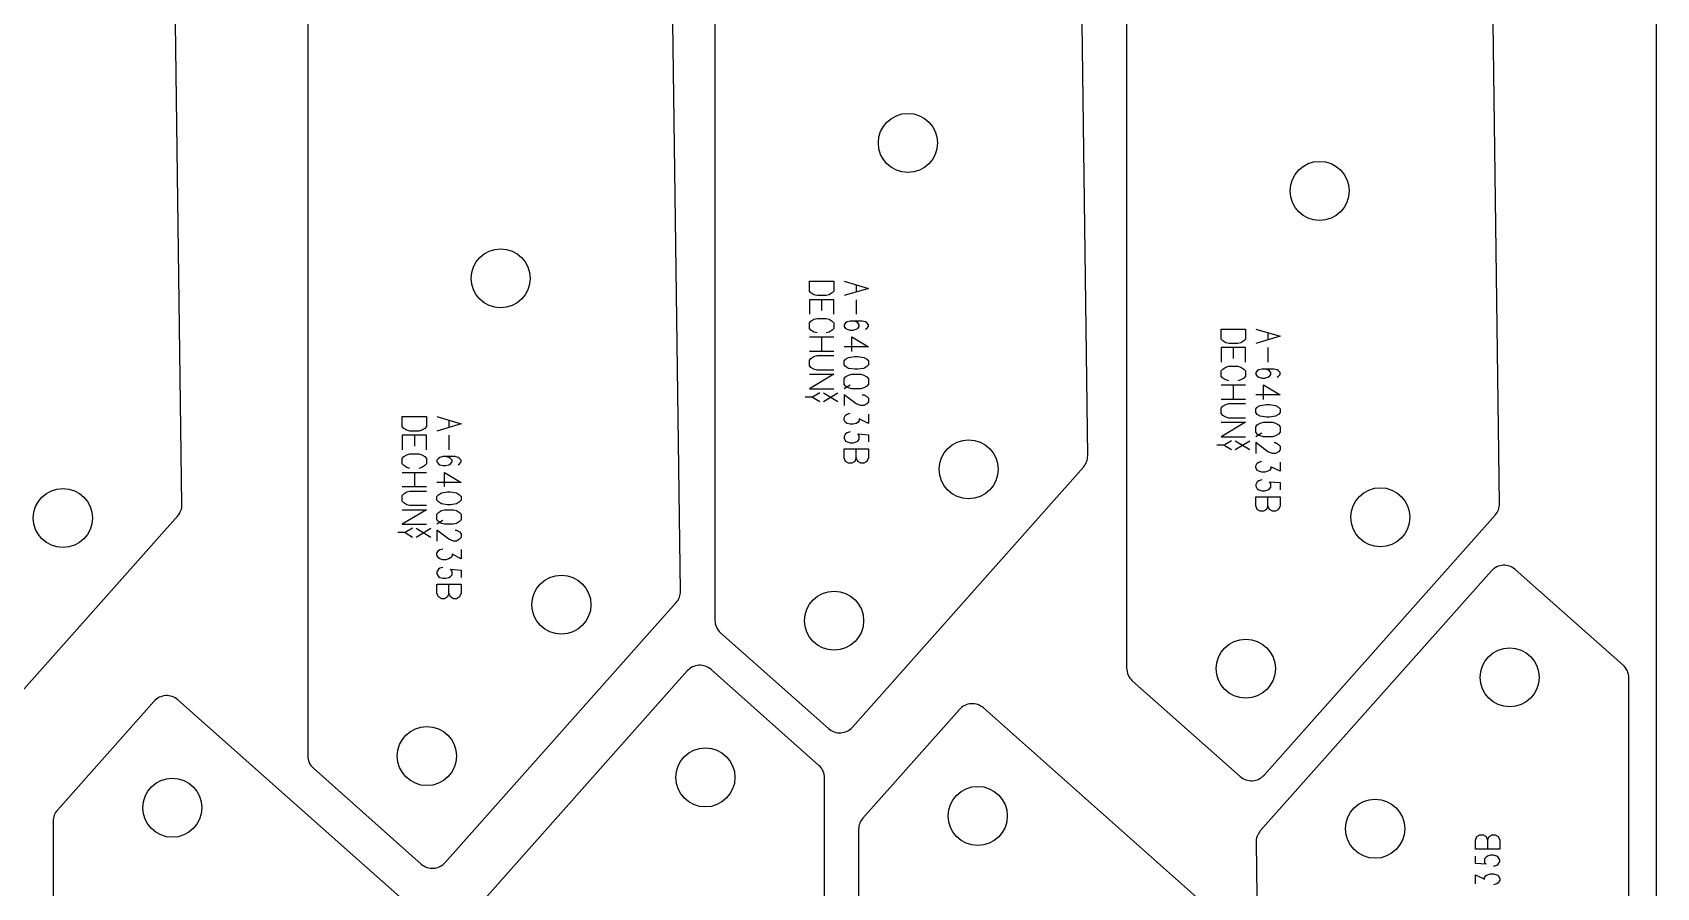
# Model space of a CAD drawing. Header units: millimetres. Extents: x 0 to 2500, y 0 to 1253.
# Drawn here: x 2019 to 2500, y 285.1 to 538.5 of the extents above; entities that cross this region are included whole.
import ezdxf

# ---------------------------------------------------------------- set-up
doc = ezdxf.new("R2010")
doc.units = ezdxf.units.MM
doc.layers.add('PARTS', color=4, linetype='CONTINUOUS')
doc.layers.add('PLATE', color=2, linetype='CONTINUOUS')

msp = doc.modelspace()

# ---------------------------------------------------------------- linework, layer by layer
at = {"layer": 'PARTS'}
for p, q in [((2221.13, 625.35), (2221.13, 364.35)), ((2343.07, 611.14), (2343.07, 350.14)), ((2331.54, 413.07), (2329.13, 596.02)), ((2100.52, 585.22), (2100.52, 324.22)), ((2063.28, 398.63), (2060.87, 581.57)), ((2453.48, 398.87), (2451.07, 581.81)), ((2210.93, 372.94), (2208.52, 555.88)), ((2249.12, 461.84), (2249.12, 464.81)), ((2249.12, 464.81), (2256.32, 464.81)), ((2249.57, 461.3), (2249.12, 461.84)), ((2256.32, 461.84), (2255.87, 461.3)), ((2256.32, 464.81), (2256.32, 461.84)), ((2259.38, 464.81), (2266.58, 462.65)), ((2266.58, 462.65), (2259.38, 460.49)), ((2262.98, 463.73), (2262.98, 461.57)), ((2256.32, 459.29), (2249.12, 459.29)), ((2249.12, 459.29), (2249.12, 454.97)), ((2250.47, 460.76), (2249.57, 461.3)), ((2251.37, 460.49), (2250.47, 460.76)), ((2254.07, 460.49), (2251.37, 460.49)), ((2252.72, 459.29), (2252.72, 456.05)), ((2254.97, 460.76), (2254.07, 460.49)), ((2255.87, 461.3), (2254.97, 460.76)), ((2256.32, 454.97), (2256.32, 459.29)), ((2262.98, 459.29), (2262.98, 454.97)), ((2249.12, 452.42), (2249.57, 452.96)), ((2249.12, 450.8), (2249.12, 452.42)), ((2249.57, 452.96), (2250.47, 453.5)), ((2250.47, 453.5), (2251.37, 453.77)), ((2251.37, 453.77), (2254.07, 453.77)), ((2254.07, 453.77), (2254.97, 453.5)), ((2254.97, 453.5), (2255.87, 452.96)), ((2255.87, 452.96), (2256.32, 452.42)), ((2256.32, 452.42), (2256.32, 450.8)), ((2259.83, 452.42), (2259.38, 451.88)), ((2260.28, 452.69), (2259.83, 452.42)), ((2261.18, 452.96), (2260.28, 452.69)), ((2264.78, 452.96), (2261.18, 452.96)), ((2262.98, 452.69), (2262.08, 452.96)), ((2263.43, 452.42), (2262.98, 452.69)), ((2263.88, 451.88), (2263.43, 452.42)), ((2265.68, 452.69), (2264.78, 452.96)), ((2266.13, 452.42), (2265.68, 452.69)), ((2266.58, 451.88), (2266.13, 452.42)), ((2249.57, 450.26), (2249.12, 450.8)), ((2249.12, 448.25), (2256.32, 448.25)), ((2250.47, 449.72), (2249.57, 450.26)), ((2251.37, 449.45), (2250.47, 449.72)), ((2252.72, 448.25), (2252.72, 443.93)), ((2254.97, 449.72), (2254.07, 449.45)), ((2255.87, 450.26), (2254.97, 449.72)), ((2256.32, 450.8), (2255.87, 450.26)), ((2259.38, 451.88), (2259.38, 451.34)), ((2259.38, 451.34), (2259.83, 450.8)), ((2259.83, 450.8), (2260.28, 450.53)), ((2260.28, 450.53), (2261.18, 450.26)), ((2261.18, 450.26), (2262.08, 450.26)), ((2261.63, 443.93), (2261.63, 448.25)), ((2261.63, 448.25), (2266.58, 445.28)), ((2262.08, 450.26), (2262.98, 450.53)), ((2262.98, 450.53), (2263.43, 450.8)), ((2263.43, 450.8), (2263.88, 451.34)), ((2263.88, 451.34), (2263.88, 451.88)), ((2265.68, 450.53), (2266.13, 450.8)), ((2266.13, 450.8), (2266.58, 451.34)), ((2266.58, 451.34), (2266.58, 451.88)), ((2371.06, 447.64), (2371.06, 450.61)), ((2371.06, 450.61), (2378.26, 450.61)), ((2371.51, 447.1), (2371.06, 447.64)), ((2378.26, 447.64), (2377.81, 447.1)), ((2378.26, 450.61), (2378.26, 447.64)), ((2381.31, 450.61), (2388.51, 448.45)), ((2388.51, 448.45), (2381.31, 446.29)), ((2384.91, 449.53), (2384.91, 447.37)), ((2256.32, 443.93), (2249.12, 443.93)), ((2250.47, 442.46), (2251.37, 442.73)), ((2251.37, 442.73), (2256.32, 442.73)), ((2266.58, 445.28), (2259.38, 445.28)), ((2378.26, 445.09), (2371.06, 445.09)), ((2371.06, 445.09), (2371.06, 440.77)), ((2372.41, 446.56), (2371.51, 447.1)), ((2373.31, 446.29), (2372.41, 446.56)), ((2376.01, 446.29), (2373.31, 446.29)), ((2374.66, 445.09), (2374.66, 441.85)), ((2376.91, 446.56), (2376.01, 446.29)), ((2377.81, 447.1), (2376.91, 446.56)), ((2378.26, 440.77), (2378.26, 445.09)), ((2384.91, 445.09), (2384.91, 440.77)), ((2249.12, 441.38), (2249.57, 441.92)), ((2249.12, 439.76), (2249.12, 441.38)), ((2249.57, 439.22), (2249.12, 439.76)), ((2249.57, 441.92), (2250.47, 442.46)), ((2250.47, 438.68), (2249.57, 439.22)), ((2251.37, 438.41), (2250.47, 438.68)), ((2256.32, 438.41), (2251.37, 438.41)), ((2259.38, 441.11), (2259.83, 441.65)), ((2259.38, 440.03), (2259.38, 441.11)), ((2259.83, 439.49), (2259.38, 440.03)), ((2259.83, 441.65), (2260.73, 442.19)), ((2260.73, 438.95), (2259.83, 439.49)), ((2260.73, 442.19), (2262.53, 442.46)), ((2262.53, 438.68), (2260.73, 438.95)), ((2262.53, 442.46), (2263.43, 442.46)), ((2263.43, 438.68), (2262.53, 438.68)), ((2263.43, 442.46), (2265.23, 442.19)), ((2265.23, 438.95), (2263.43, 438.68)), ((2265.23, 442.19), (2266.13, 441.65)), ((2266.13, 439.49), (2265.23, 438.95)), ((2266.13, 441.65), (2266.58, 441.11)), ((2266.58, 440.03), (2266.13, 439.49)), ((2266.58, 441.11), (2266.58, 440.03)), ((2371.06, 438.22), (2371.51, 438.76)), ((2371.06, 436.6), (2371.06, 438.22)), ((2371.51, 438.76), (2372.41, 439.3)), ((2372.41, 439.3), (2373.31, 439.57)), ((2373.31, 439.57), (2376.01, 439.57)), ((2376.01, 439.57), (2376.91, 439.3)), ((2376.91, 439.3), (2377.81, 438.76)), ((2377.81, 438.76), (2378.26, 438.22)), ((2378.26, 438.22), (2378.26, 436.6)), ((2381.76, 438.22), (2381.31, 437.68)), ((2382.21, 438.49), (2381.76, 438.22)), ((2383.12, 438.76), (2382.21, 438.49)), ((2386.72, 438.76), (2383.12, 438.76)), ((2384.91, 438.49), (2384.01, 438.76)), ((2385.36, 438.22), (2384.91, 438.49)), ((2385.81, 437.68), (2385.36, 438.22)), ((2387.61, 438.49), (2386.72, 438.76)), ((2388.06, 438.22), (2387.61, 438.49)), ((2388.51, 437.68), (2388.06, 438.22)), ((2249.12, 437.21), (2256.32, 437.21)), ((2256.32, 437.21), (2249.12, 432.89)), ((2249.12, 432.89), (2256.32, 432.89)), ((2259.38, 435.86), (2259.83, 436.4)), ((2259.38, 434.24), (2259.38, 435.86)), ((2259.83, 433.7), (2259.38, 434.24)), ((2261.18, 433.97), (2259.38, 432.89)), ((2259.83, 436.4), (2260.73, 436.94)), ((2260.73, 433.16), (2259.83, 433.7)), ((2260.73, 436.94), (2261.63, 437.21)), ((2261.63, 432.89), (2260.73, 433.16)), ((2261.63, 437.21), (2264.33, 437.21)), ((2264.33, 432.89), (2261.63, 432.89)), ((2264.33, 437.21), (2265.23, 436.94)), ((2265.23, 433.16), (2264.33, 432.89)), ((2265.23, 436.94), (2266.13, 436.4)), ((2266.13, 433.7), (2265.23, 433.16)), ((2266.13, 436.4), (2266.58, 435.86)), ((2266.58, 434.24), (2266.13, 433.7)), ((2266.58, 435.86), (2266.58, 434.24)), ((2371.51, 436.06), (2371.06, 436.6)), ((2371.06, 434.05), (2378.26, 434.05)), ((2372.41, 435.52), (2371.51, 436.06)), ((2373.31, 435.25), (2372.41, 435.52)), ((2374.66, 434.05), (2374.66, 429.73)), ((2376.91, 435.52), (2376.01, 435.25)), ((2377.81, 436.06), (2376.91, 435.52)), ((2378.26, 436.6), (2377.81, 436.06)), ((2381.31, 437.68), (2381.31, 437.14)), ((2381.31, 437.14), (2381.76, 436.6)), ((2381.76, 436.6), (2382.21, 436.33)), ((2382.21, 436.33), (2383.12, 436.06)), ((2383.12, 436.06), (2384.01, 436.06)), ((2383.56, 429.73), (2383.56, 434.05)), ((2383.56, 434.05), (2388.51, 431.08)), ((2384.01, 436.06), (2384.91, 436.33)), ((2384.91, 436.33), (2385.36, 436.6)), ((2385.36, 436.6), (2385.81, 437.14)), ((2385.81, 437.14), (2385.81, 437.68)), ((2387.61, 436.33), (2388.06, 436.6)), ((2388.06, 436.6), (2388.51, 437.14)), ((2388.51, 437.14), (2388.51, 437.68)), ((2250.02, 430.4), (2247.86, 430.4)), ((2252.18, 431.69), (2250.02, 430.4)), ((2250.02, 430.4), (2252.18, 429.1)), ((2253.26, 431.69), (2257.58, 429.1)), ((2253.26, 429.1), (2257.58, 431.69)), ((2262.98, 428.45), (2259.38, 431.15)), ((2259.38, 431.15), (2259.38, 427.91)), ((2264.33, 427.91), (2262.98, 428.45)), ((2264.78, 431.15), (2265.23, 431.15)), ((2265.23, 431.15), (2266.13, 430.61)), ((2266.13, 428.45), (2265.23, 427.91)), ((2266.13, 430.61), (2266.58, 430.07)), ((2266.58, 428.99), (2266.13, 428.45)), ((2266.58, 430.07), (2266.58, 428.99)), ((2378.26, 429.73), (2371.06, 429.73)), ((2371.51, 427.72), (2372.41, 428.26)), ((2372.41, 428.26), (2373.31, 428.53)), ((2373.31, 428.53), (2378.26, 428.53)), ((2388.51, 431.08), (2381.31, 431.08)), ((2382.66, 427.99), (2384.46, 428.26)), ((2384.46, 428.26), (2385.36, 428.26)), ((2385.36, 428.26), (2387.16, 427.99)), ((2128.51, 421.71), (2128.51, 424.68)), ((2128.51, 424.68), (2135.71, 424.68)), ((2135.71, 424.68), (2135.71, 421.71)), ((2138.77, 424.68), (2145.97, 422.52)), ((2142.37, 423.6), (2142.37, 421.44)), ((2259.38, 424.28), (2259.83, 425.09)), ((2259.38, 423.74), (2259.38, 424.28)), ((2259.83, 422.93), (2259.38, 423.74)), ((2259.83, 425.09), (2260.28, 425.36)), ((2260.28, 425.36), (2261.18, 425.63)), ((2263.88, 423.47), (2263.43, 422.93)), ((2266.58, 422.66), (2263.88, 424.01)), ((2263.88, 424.01), (2263.88, 423.47)), ((2265.23, 427.91), (2264.33, 427.91)), ((2266.58, 425.36), (2266.58, 422.66)), ((2371.06, 427.18), (2371.51, 427.72)), ((2371.06, 425.56), (2371.06, 427.18)), ((2371.51, 425.02), (2371.06, 425.56)), ((2372.41, 424.48), (2371.51, 425.02)), ((2373.31, 424.21), (2372.41, 424.48)), ((2378.26, 424.21), (2373.31, 424.21)), ((2381.31, 426.91), (2381.76, 427.45)), ((2381.31, 425.83), (2381.31, 426.91)), ((2381.76, 425.29), (2381.31, 425.83)), ((2381.76, 427.45), (2382.66, 427.99)), ((2382.66, 424.75), (2381.76, 425.29)), ((2384.46, 424.48), (2382.66, 424.75)), ((2385.36, 424.48), (2384.46, 424.48)), ((2387.16, 424.75), (2385.36, 424.48)), ((2387.16, 427.99), (2388.06, 427.45)), ((2388.06, 425.29), (2387.16, 424.75)), ((2388.06, 427.45), (2388.51, 426.91)), ((2388.51, 425.83), (2388.06, 425.29)), ((2388.51, 426.91), (2388.51, 425.83)), ((2128.96, 421.17), (2128.51, 421.71)), ((2135.71, 419.16), (2128.51, 419.16)), ((2128.51, 419.16), (2128.51, 414.84)), ((2129.86, 420.63), (2128.96, 421.17)), ((2130.76, 420.36), (2129.86, 420.63)), ((2133.46, 420.36), (2130.76, 420.36)), ((2132.11, 419.16), (2132.11, 415.92)), ((2134.36, 420.63), (2133.46, 420.36)), ((2135.26, 421.17), (2134.36, 420.63)), ((2135.71, 421.71), (2135.26, 421.17)), ((2135.71, 414.84), (2135.71, 419.16)), ((2145.97, 422.52), (2138.77, 420.36)), ((2142.37, 419.16), (2142.37, 414.84)), ((2259.83, 419.57), (2259.38, 418.76)), ((2259.38, 418.76), (2259.38, 418.22)), ((2260.28, 422.66), (2259.83, 422.93)), ((2260.28, 419.84), (2259.83, 419.57)), ((2261.18, 422.39), (2260.28, 422.66)), ((2261.18, 420.11), (2260.28, 419.84)), ((2262.08, 422.39), (2261.18, 422.39)), ((2262.98, 422.66), (2262.08, 422.39)), ((2263.43, 422.93), (2262.98, 422.66)), ((2263.88, 419.03), (2263.43, 419.57)), ((2263.43, 419.57), (2266.58, 419.3)), ((2263.88, 417.95), (2263.88, 419.03)), ((2266.58, 419.3), (2266.58, 417.14)), ((2371.06, 423.01), (2378.26, 423.01)), ((2378.26, 423.01), (2371.06, 418.69)), ((2371.06, 418.69), (2378.26, 418.69)), ((2381.31, 421.66), (2381.76, 422.2)), ((2381.31, 420.04), (2381.31, 421.66)), ((2381.76, 419.5), (2381.31, 420.04)), ((2383.12, 419.77), (2381.31, 418.69)), ((2381.76, 422.2), (2382.66, 422.74)), ((2382.66, 418.96), (2381.76, 419.5)), ((2382.66, 422.74), (2383.56, 423.01)), ((2383.56, 418.69), (2382.66, 418.96)), ((2383.56, 423.01), (2386.26, 423.01)), ((2386.26, 418.69), (2383.56, 418.69)), ((2386.26, 423.01), (2387.16, 422.74)), ((2387.16, 418.96), (2386.26, 418.69)), ((2387.16, 422.74), (2388.06, 422.2)), ((2388.06, 419.5), (2387.16, 418.96)), ((2388.06, 422.2), (2388.51, 421.66)), ((2388.51, 420.04), (2388.06, 419.5)), ((2388.51, 421.66), (2388.51, 420.04)), ((2259.38, 418.22), (2259.83, 417.41)), ((2259.38, 415.13), (2266.58, 415.13)), ((2259.38, 412.43), (2259.38, 415.13)), ((2259.83, 417.41), (2260.28, 417.14)), ((2260.28, 417.14), (2261.18, 416.87)), ((2261.18, 416.87), (2262.08, 416.87)), ((2262.08, 416.87), (2262.98, 417.14)), ((2262.98, 417.14), (2263.43, 417.41)), ((2262.98, 412.43), (2262.98, 415.13)), ((2263.43, 417.41), (2263.88, 417.95)), ((2266.58, 415.13), (2266.58, 412.43)), ((2371.96, 416.19), (2369.8, 416.19)), ((2374.12, 417.49), (2371.96, 416.19)), ((2371.96, 416.19), (2374.12, 414.9)), ((2375.2, 417.49), (2379.52, 414.9)), ((2375.2, 414.9), (2379.52, 417.49)), ((2384.91, 414.25), (2381.31, 416.95)), ((2381.31, 416.95), (2381.31, 413.71)), ((2386.26, 413.71), (2384.91, 414.25)), ((2387.16, 413.71), (2386.26, 413.71)), ((2386.72, 416.95), (2387.16, 416.95)), ((2387.16, 416.95), (2388.06, 416.41)), ((2388.06, 414.25), (2387.16, 413.71)), ((2388.06, 416.41), (2388.51, 415.87)), ((2388.51, 414.79), (2388.06, 414.25)), ((2388.51, 415.87), (2388.51, 414.79)), ((2128.51, 412.29), (2128.96, 412.83)), ((2128.51, 410.67), (2128.51, 412.29)), ((2128.96, 410.13), (2128.51, 410.67)), ((2128.96, 412.83), (2129.86, 413.37)), ((2129.86, 409.59), (2128.96, 410.13)), ((2129.86, 413.37), (2130.76, 413.64)), ((2130.76, 409.32), (2129.86, 409.59)), ((2130.76, 413.64), (2133.46, 413.64)), ((2133.46, 413.64), (2134.36, 413.37)), ((2134.36, 409.59), (2133.46, 409.32)), ((2134.36, 413.37), (2135.26, 412.83)), ((2135.26, 410.13), (2134.36, 409.59)), ((2135.26, 412.83), (2135.71, 412.29)), ((2135.71, 410.67), (2135.26, 410.13)), ((2135.71, 412.29), (2135.71, 410.67)), ((2139.22, 412.29), (2138.77, 411.75)), ((2138.77, 411.75), (2138.77, 411.21)), ((2138.77, 411.21), (2139.22, 410.67)), ((2139.67, 412.56), (2139.22, 412.29)), ((2139.22, 410.67), (2139.67, 410.4)), ((2140.57, 412.83), (2139.67, 412.56)), ((2139.67, 410.4), (2140.57, 410.13)), ((2144.17, 412.83), (2140.57, 412.83)), ((2140.57, 410.13), (2141.47, 410.13)), ((2142.37, 412.56), (2141.47, 412.83)), ((2141.47, 410.13), (2142.37, 410.4)), ((2142.82, 412.29), (2142.37, 412.56)), ((2142.37, 410.4), (2142.82, 410.67)), ((2143.27, 411.75), (2142.82, 412.29)), ((2142.82, 410.67), (2143.27, 411.21)), ((2143.27, 411.21), (2143.27, 411.75)), ((2145.07, 412.56), (2144.17, 412.83)), ((2145.52, 412.29), (2145.07, 412.56)), ((2145.07, 410.4), (2145.52, 410.67)), ((2145.97, 411.75), (2145.52, 412.29)), ((2145.52, 410.67), (2145.97, 411.21)), ((2145.97, 411.21), (2145.97, 411.75)), ((2259.83, 411.35), (2259.38, 412.43)), ((2260.73, 410.81), (2259.83, 411.35)), ((2261.63, 410.81), (2260.73, 410.81)), ((2262.53, 411.35), (2261.63, 410.81)), ((2261.84, 332.63), (2330.28, 409.69)), ((2262.98, 412.43), (2262.53, 411.35)), ((2263.43, 411.35), (2262.98, 412.43)), ((2264.33, 410.81), (2263.43, 411.35)), ((2265.23, 410.81), (2264.33, 410.81)), ((2266.13, 411.35), (2265.23, 410.81)), ((2266.58, 412.43), (2266.13, 411.35)), ((2381.31, 410.08), (2381.76, 410.89)), ((2381.31, 409.54), (2381.31, 410.08)), ((2381.76, 408.73), (2381.31, 409.54)), ((2381.76, 410.89), (2382.21, 411.16)), ((2382.21, 411.16), (2383.12, 411.43)), ((2385.81, 409.27), (2385.36, 408.73)), ((2388.51, 408.46), (2385.81, 409.81)), ((2385.81, 409.81), (2385.81, 409.27)), ((2388.51, 411.16), (2388.51, 408.46)), ((2128.51, 408.12), (2135.71, 408.12)), ((2132.11, 408.12), (2132.11, 403.8)), ((2145.97, 405.15), (2138.77, 405.15)), ((2141.02, 403.8), (2141.02, 408.12)), ((2141.02, 408.12), (2145.97, 405.15)), ((2381.76, 405.37), (2381.31, 404.56)), ((2381.31, 404.56), (2381.31, 404.02)), ((2382.21, 408.46), (2381.76, 408.73)), ((2382.21, 405.64), (2381.76, 405.37)), ((2383.12, 408.19), (2382.21, 408.46)), ((2383.12, 405.91), (2382.21, 405.64)), ((2384.01, 408.19), (2383.12, 408.19)), ((2384.91, 408.46), (2384.01, 408.19)), ((2385.36, 408.73), (2384.91, 408.46)), ((2385.81, 404.83), (2385.36, 405.37)), ((2385.36, 405.37), (2388.51, 405.1)), ((2385.81, 403.75), (2385.81, 404.83)), ((2388.51, 405.1), (2388.51, 402.94)), ((2135.71, 403.8), (2128.51, 403.8)), ((2128.51, 401.25), (2128.96, 401.79)), ((2128.51, 399.63), (2128.51, 401.25)), ((2128.96, 399.09), (2128.51, 399.63)), ((2128.96, 401.79), (2129.86, 402.33)), ((2129.86, 402.33), (2130.76, 402.6)), ((2130.76, 402.6), (2135.71, 402.6)), ((2138.77, 400.98), (2139.22, 401.52)), ((2138.77, 399.9), (2138.77, 400.98)), ((2139.22, 399.36), (2138.77, 399.9)), ((2139.22, 401.52), (2140.12, 402.06)), ((2140.12, 398.82), (2139.22, 399.36)), ((2140.12, 402.06), (2141.92, 402.33)), ((2141.92, 402.33), (2142.82, 402.33)), ((2142.82, 402.33), (2144.62, 402.06)), ((2144.62, 402.06), (2145.52, 401.52)), ((2145.52, 399.36), (2144.62, 398.82)), ((2145.52, 401.52), (2145.97, 400.98)), ((2145.97, 399.9), (2145.52, 399.36)), ((2145.97, 400.98), (2145.97, 399.9)), ((2381.31, 404.02), (2381.76, 403.21)), ((2381.31, 400.93), (2388.51, 400.93)), ((2381.31, 398.23), (2381.31, 400.93)), ((2381.76, 403.21), (2382.21, 402.94)), ((2382.21, 402.94), (2383.12, 402.67)), ((2383.12, 402.67), (2384.01, 402.67)), ((2384.01, 402.67), (2384.91, 402.94)), ((2384.91, 402.94), (2385.36, 403.21)), ((2384.91, 398.23), (2384.91, 400.93)), ((2385.36, 403.21), (2385.81, 403.75)), ((2388.51, 400.93), (2388.51, 398.23)), ((1993.57, 318.19), (2062.02, 395.24)), ((2128.51, 397.08), (2135.71, 397.08)), ((2135.71, 397.08), (2128.51, 392.76)), ((2129.86, 398.55), (2128.96, 399.09)), ((2130.76, 398.28), (2129.86, 398.55)), ((2135.71, 398.28), (2130.76, 398.28)), ((2138.77, 395.73), (2139.22, 396.27)), ((2138.77, 394.11), (2138.77, 395.73)), ((2139.22, 396.27), (2140.12, 396.81)), ((2141.92, 398.55), (2140.12, 398.82)), ((2140.12, 396.81), (2141.02, 397.08)), ((2141.02, 397.08), (2143.72, 397.08)), ((2142.82, 398.55), (2141.92, 398.55)), ((2144.62, 398.82), (2142.82, 398.55)), ((2143.72, 397.08), (2144.62, 396.81)), ((2144.62, 396.81), (2145.52, 396.27)), ((2145.52, 396.27), (2145.97, 395.73)), ((2145.97, 395.73), (2145.97, 394.11)), ((2381.76, 397.15), (2381.31, 398.23)), ((2382.66, 396.61), (2381.76, 397.15)), ((2383.56, 396.61), (2382.66, 396.61)), ((2384.46, 397.15), (2383.56, 396.61)), ((2383.77, 318.43), (2452.22, 395.48)), ((2384.91, 398.23), (2384.46, 397.15)), ((2385.36, 397.15), (2384.91, 398.23)), ((2386.26, 396.61), (2385.36, 397.15)), ((2387.16, 396.61), (2386.26, 396.61)), ((2388.06, 397.15), (2387.16, 396.61)), ((2388.51, 398.23), (2388.06, 397.15)), ((2129.41, 390.27), (2127.25, 390.27)), ((2128.51, 392.76), (2135.71, 392.76)), ((2131.57, 391.56), (2129.41, 390.27)), ((2129.41, 390.27), (2131.57, 388.97)), ((2132.65, 391.56), (2136.97, 388.97)), ((2132.65, 388.97), (2136.97, 391.56)), ((2139.22, 393.57), (2138.77, 394.11)), ((2140.57, 393.84), (2138.77, 392.76)), ((2142.37, 388.32), (2138.77, 391.02)), ((2138.77, 391.02), (2138.77, 387.78)), ((2140.12, 393.03), (2139.22, 393.57)), ((2141.02, 392.76), (2140.12, 393.03)), ((2143.72, 392.76), (2141.02, 392.76)), ((2144.62, 393.03), (2143.72, 392.76)), ((2144.17, 391.02), (2144.62, 391.02)), ((2145.52, 393.57), (2144.62, 393.03)), ((2144.62, 391.02), (2145.52, 390.48)), ((2145.97, 394.11), (2145.52, 393.57)), ((2145.52, 390.48), (2145.97, 389.94)), ((2145.97, 389.94), (2145.97, 388.86)), ((2138.77, 384.15), (2139.22, 384.96)), ((2139.22, 384.96), (2139.67, 385.23)), ((2139.67, 385.23), (2140.57, 385.5)), ((2143.72, 387.78), (2142.37, 388.32)), ((2144.62, 387.78), (2143.72, 387.78)), ((2145.52, 388.32), (2144.62, 387.78)), ((2145.97, 388.86), (2145.52, 388.32)), ((2145.97, 385.23), (2145.97, 382.53)), ((2138.77, 383.61), (2138.77, 384.15)), ((2139.22, 382.8), (2138.77, 383.61)), ((2139.67, 382.53), (2139.22, 382.8)), ((2140.57, 382.26), (2139.67, 382.53)), ((2140.57, 379.98), (2139.67, 379.71)), ((2141.47, 382.26), (2140.57, 382.26)), ((2142.37, 382.53), (2141.47, 382.26)), ((2142.82, 382.8), (2142.37, 382.53)), ((2143.27, 383.34), (2142.82, 382.8)), ((2145.97, 382.53), (2143.27, 383.88)), ((2143.27, 383.88), (2143.27, 383.34)), ((2139.22, 379.44), (2138.77, 378.63)), ((2138.77, 378.63), (2138.77, 378.09)), ((2138.77, 378.09), (2139.22, 377.28)), ((2139.67, 379.71), (2139.22, 379.44)), ((2139.22, 377.28), (2139.67, 377.01)), ((2139.67, 377.01), (2140.57, 376.74)), ((2140.57, 376.74), (2141.47, 376.74)), ((2141.47, 376.74), (2142.37, 377.01)), ((2142.37, 377.01), (2142.82, 377.28)), ((2143.27, 378.9), (2142.82, 379.44)), ((2142.82, 379.44), (2145.97, 379.17)), ((2142.82, 377.28), (2143.27, 377.82)), ((2143.27, 377.82), (2143.27, 378.9)), ((2145.97, 379.17), (2145.97, 377.01)), ((2451.1, 378.94), (2382.66, 301.89)), ((2490.12, 350.97), (2458.16, 379.36)), ((2138.77, 375), (2145.97, 375)), ((2138.77, 372.3), (2138.77, 375)), ((2139.22, 371.22), (2138.77, 372.3)), ((2140.12, 370.68), (2139.22, 371.22)), ((2141.02, 370.68), (2140.12, 370.68)), ((2141.92, 371.22), (2141.02, 370.68)), ((2142.37, 372.3), (2141.92, 371.22)), ((2142.37, 372.3), (2142.37, 375)), ((2142.82, 371.22), (2142.37, 372.3)), ((2143.72, 370.68), (2142.82, 371.22)), ((2144.62, 370.68), (2143.72, 370.68)), ((2145.52, 371.22), (2144.62, 370.68)), ((2145.97, 372.3), (2145.52, 371.22)), ((2145.97, 375), (2145.97, 372.3)), ((2141.22, 292.5), (2209.67, 369.56)), ((2222.81, 360.61), (2254.78, 332.22)), ((2212.92, 349.29), (2144.47, 272.24)), ((2251.94, 321.32), (2219.97, 349.71)), ((2344.75, 346.4), (2376.72, 318.01)), ((2491.8, 86.22), (2491.8, 347.23)), ((2055.01, 340.3), (2026.38, 308.08)), ((2131.44, 279.1), (2062.07, 340.72)), ((2293.57, 337.9), (2264.95, 305.68)), ((2370.01, 276.69), (2300.63, 338.32)), ((2102.2, 320.48), (2134.17, 292.09)), ((2253.62, 56.58), (2253.62, 317.58)), ((2025.12, 304.76), (2025.12, 43.76)), ((2263.69, 302.36), (2263.69, 41.35)), ((2381.4, 298.5), (2383.81, 115.56)), ((2446.36, 299.14), (2446.81, 300.22)), ((2446.36, 296.44), (2446.36, 299.14)), ((2446.81, 300.22), (2447.71, 300.76)), ((2447.71, 300.76), (2448.61, 300.76)), ((2448.61, 300.76), (2449.51, 300.22)), ((2449.51, 300.22), (2449.96, 299.14)), ((2449.96, 299.14), (2450.41, 300.22)), ((2449.96, 299.14), (2449.96, 296.44)), ((2450.41, 300.22), (2451.31, 300.76)), ((2451.31, 300.76), (2452.21, 300.76)), ((2452.21, 300.76), (2453.11, 300.22)), ((2453.11, 300.22), (2453.56, 299.14)), ((2453.56, 299.14), (2453.56, 296.44)), ((2453.56, 296.44), (2446.36, 296.44)), ((2446.36, 292.27), (2446.36, 294.43)), ((2449.51, 294.16), (2449.06, 293.62)), ((2449.06, 293.62), (2449.06, 292.54)), ((2449.96, 294.43), (2449.51, 294.16)), ((2450.86, 294.7), (2449.96, 294.43)), ((2451.76, 294.7), (2450.86, 294.7)), ((2452.66, 294.43), (2451.76, 294.7)), ((2453.11, 294.16), (2452.66, 294.43)), ((2453.56, 293.35), (2453.11, 294.16)), ((2449.51, 292), (2446.36, 292.27)), ((2446.36, 286.21), (2446.36, 288.91)), ((2446.36, 288.91), (2449.06, 287.56)), ((2449.06, 292.54), (2449.51, 292)), ((2449.06, 288.1), (2449.51, 288.64)), ((2449.51, 288.64), (2449.96, 288.91)), ((2449.96, 288.91), (2450.86, 289.18)), ((2450.86, 289.18), (2451.76, 289.18)), ((2451.76, 291.46), (2452.66, 291.73)), ((2451.76, 289.18), (2452.66, 288.91)), ((2452.66, 291.73), (2453.11, 292)), ((2452.66, 288.91), (2453.11, 288.64)), ((2453.11, 292), (2453.56, 292.81)), ((2453.11, 288.64), (2453.56, 287.83)), ((2453.56, 292.81), (2453.56, 293.35)), ((2449.06, 287.56), (2449.06, 288.1)), ((2452.66, 286.21), (2451.76, 285.94)), ((2453.11, 286.48), (2452.66, 286.21)), ((2453.56, 287.29), (2453.11, 286.48)), ((2453.56, 287.83), (2453.56, 287.29))]:
    msp.add_line(p, q, dxfattribs=at)
for centre in [(2278.28, 505.75), (2400.22, 491.54), (2157.67, 465.62), (2296.27, 409.05), (2028.01, 394.6), (2418.21, 394.84), (2175.66, 368.92), (2256.43, 364.19), (2378.36, 349.98), (2456.51, 347.39), (2135.82, 324.06), (2218.32, 317.74), (2060.42, 308.75), (2298.98, 306.34), (2416.66, 302.53)]:
    msp.add_circle(centre, 8.75, dxfattribs=at)
for centre, start, end in [((2326.54, 413.01), -41.6134, 0.7547), ((2058.28, 398.56), -41.6134, 0.7547), ((2448.48, 398.8), -41.6134, 0.7547), ((2454.84, 375.62), 408.3865, 138.3866), ((2205.93, 372.88), -41.6134, 0.7547), ((2226.13, 364.35), 180, 228.3866), ((2216.65, 345.97), 408.3865, 138.3866), ((2348.07, 350.14), 180, 228.3866), ((2486.8, 347.23), 360, 408.3866), ((2058.75, 336.98), 48.3866, 138.3867), ((2297.31, 334.58), 48.3866, 138.3867), ((2258.1, 335.95), 228.3865, -41.6134), ((2105.52, 324.22), 180, 228.3866), ((2248.62, 317.58), 360, 408.3866), ((2380.04, 321.75), 228.3865, -41.6134), ((2030.12, 304.76), 138.3866, 180), ((2268.69, 302.36), 138.3866, 180), ((2386.4, 298.57), 138.3866, 180.7547), ((2137.49, 295.82), 228.3865, -41.6134)]:
    msp.add_arc(centre, 5, start, end, dxfattribs=at)
at = {"layer": 'PLATE'}
msp.add_line((2500, 0), (2500, 1250), dxfattribs=at)

doc.saveas('drawing.dxf')
